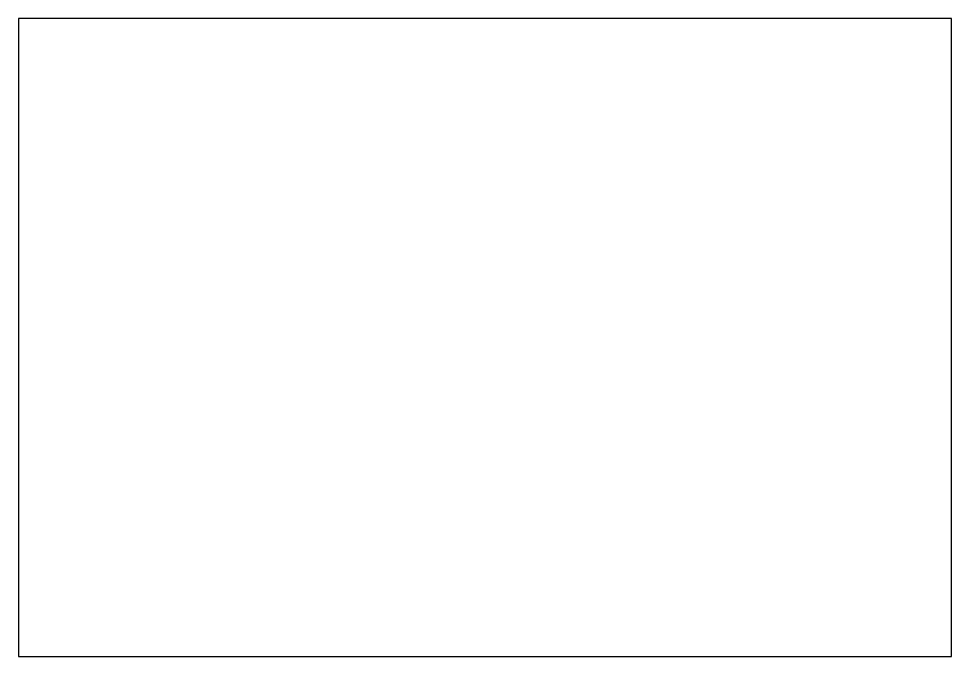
# Model space of a CAD drawing. Header units: millimetres. Extents: x -0.6 to 0.6, y -0.41 to 0.41.
import ezdxf

# ---------------------------------------------------------------- set-up
doc = ezdxf.new("R2010")
doc.units = ezdxf.units.MM

msp = doc.modelspace()

# ---------------------------------------------------------------- linework, layer by layer
msp.add_lwpolyline([(-0.5981, -0.4084), (0.5959, -0.4084), (0.5959, 0.4084), (-0.5981, 0.4084)], close=True)

doc.saveas('drawing.dxf')
